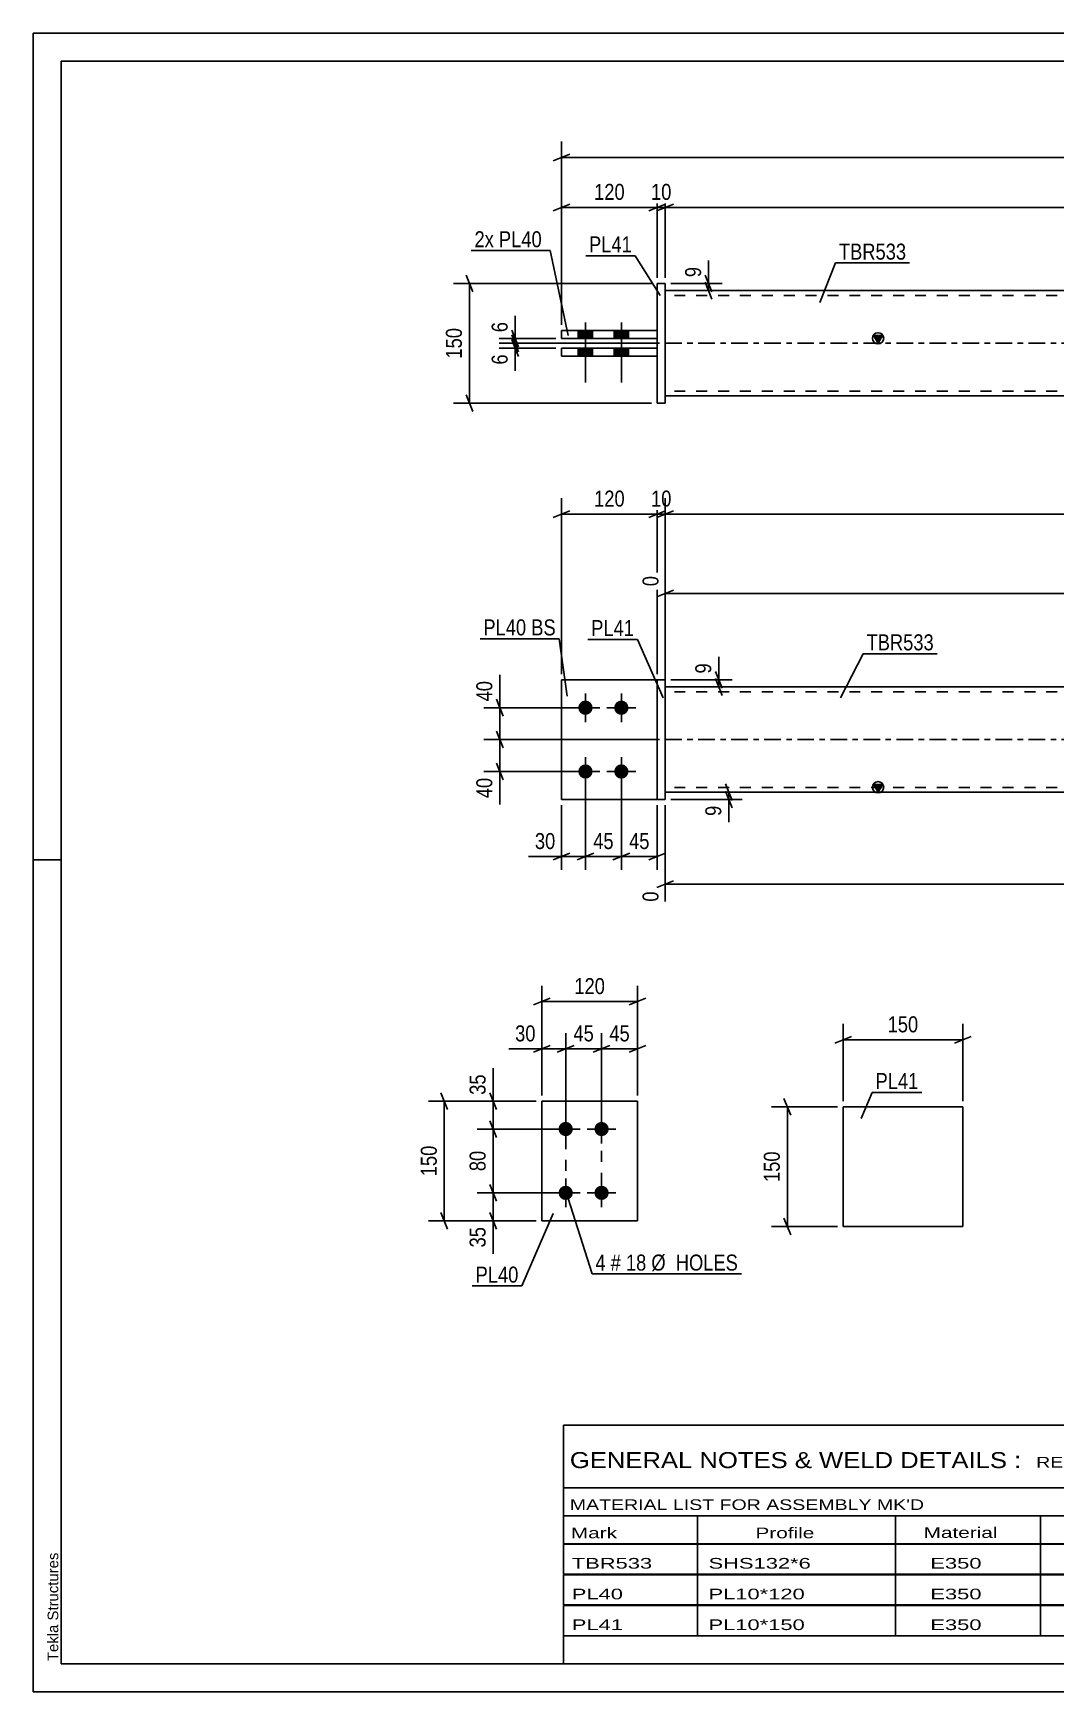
# Model space of a CAD drawing. Header units: millimetres. Extents: x 0 to 420, y 0 to 297.
# Drawn here: x 0 to 183.2, y 0 to 297 of the extents above; entities that cross this region are included whole.
import ezdxf

# ---------------------------------------------------------------- set-up
doc = ezdxf.new("R2010")
doc.units = ezdxf.units.MM
doc.linetypes.add('DXK_LINE_DOT2', pattern=[3.9198, 1.9599, -1.9599])
doc.linetypes.add('DXK_LINE_DOT3', pattern=[5.9187, 2.979, -0.9799, 0.9799, -0.9799])
doc.styles.add('Arial', font='ARIAL.TTF', dxfattribs={"height": 0.2})
doc.styles.add('Arial Narrow', font='ARIALN.TTF', dxfattribs={"height": 0.2})

# ---------------------------------------------------------------- blocks, each defined once
blk = doc.blocks.new('Unknown-585758266-1128')
at = {"color": 5, "linetype": 'Continuous'}
for p, q in [((420, 297), (0, 297)), ((0, 297), (0, 0)), ((0, 292), (0, 297)), ((415, 292), (5, 292)), ((5, 292), (5, 5)), ((5, 149), (0, 149)), ((0, 0), (0, 5)), ((5, 5), (415, 5)), ((0, 0), (420, 0))]:
    blk.add_line(p, q, dxfattribs=at)
at = {"color": 174, "linetype": 'Continuous', "style": 'Arial'}
blk.add_text('Tekla Structures', height=1.9102, rotation=90, dxfattribs=at).set_placement((4.5, 5.5))
blk = doc.blocks.new('Bolt-585758266-1567 - 1561')
at = {"linetype": 'Continuous'}
for points in [[(95.41, 99.49, -1), (95.41, 102.06, -1)], [(101.84, 99.49, -1), (101.84, 102.06, -1)], [(95.41, 88.06, -1), (95.41, 90.63, -1)], [(101.84, 88.06, -1), (101.84, 90.63, -1)]]:
    blk.add_hatch(color=1, dxfattribs=at).paths.add_polyline_path(points)
at = {"color": 1, "linetype": 'Continuous'}
for p, q in [((95.41, 98.2), (95.41, 103.35)), ((101.84, 98.2), (101.84, 103.35)), ((97.98, 100.77), (92.84, 100.77)), ((104.41, 100.77), (99.27, 100.77)), ((97.98, 89.35), (92.84, 89.35)), ((95.41, 86.77), (95.41, 91.92)), ((104.41, 89.35), (99.27, 89.35)), ((101.84, 86.77), (101.84, 91.92))]:
    blk.add_line(p, q, dxfattribs=at)
blk = doc.blocks.new('Part-585758266-1582 - 1561')
at = {"color": 2, "linetype": 'Continuous'}
for p, q in [((108.27, 105.77), (91.13, 105.77)), ((91.13, 84.35), (91.13, 105.77)), ((108.27, 84.35), (108.27, 105.77)), ((108.27, 84.35), (91.13, 84.35))]:
    blk.add_line(p, q, dxfattribs=at)
blk = doc.blocks.new('Part-585758266-1943 - 1919')
at = {"color": 2, "linetype": 'Continuous'}
for p, q in [((113.24, 181.22), (111.81, 181.22)), ((111.81, 181.22), (111.81, 159.79)), ((113.24, 159.79), (113.24, 181.22)), ((111.81, 159.79), (113.24, 159.79))]:
    blk.add_line(p, q, dxfattribs=at)
blk = doc.blocks.new('Bolt-585758266-1927 - 1919')
at = {"linetype": 'Continuous'}
for points in [[(98.95, 174.93, -1), (98.95, 177.51, -1)], [(105.38, 174.93, -1), (105.38, 177.51, -1)], [(98.95, 163.51, -1), (98.95, 166.08, -1)], [(105.38, 163.51, -1), (105.38, 166.08, -1)]]:
    blk.add_hatch(color=1, dxfattribs=at).paths.add_polyline_path(points)
at = {"color": 1, "linetype": 'Continuous'}
for p, q in [((98.95, 173.65), (98.95, 178.79)), ((105.38, 173.65), (105.38, 178.79)), ((101.52, 176.22), (96.38, 176.22)), ((107.95, 176.22), (102.81, 176.22)), ((98.95, 162.22), (98.95, 167.36)), ((105.38, 162.22), (105.38, 167.36)), ((101.52, 164.79), (96.38, 164.79)), ((107.95, 164.79), (102.81, 164.79))]:
    blk.add_line(p, q, dxfattribs=at)
blk = doc.blocks.new('Part-585758266-1948 - 1919')
at = {"color": 7, "linetype": 'DXK_LINE_DOT2'}
for p, q in [((111.81, 181.22), (94.67, 181.22)), ((94.67, 181.22), (94.67, 159.79)), ((111.81, 159.79), (111.81, 181.22)), ((94.67, 159.79), (111.81, 159.79))]:
    blk.add_line(p, q, dxfattribs=at)
blk = doc.blocks.new('Part-585758266-1953 - 1919')
at = {"color": 2, "linetype": 'Continuous'}
for p, q in [((111.81, 181.22), (94.67, 181.22)), ((94.67, 181.22), (94.67, 159.79)), ((94.67, 159.79), (111.81, 159.79))]:
    blk.add_line(p, q, dxfattribs=at)
at = {"color": 7, "linetype": 'DXK_LINE_DOT2'}
blk.add_line((111.81, 159.79), (111.81, 181.22), dxfattribs=at)
blk = doc.blocks.new('Part-585758266-1968 - 1919')
at = {"linetype": 'Continuous'}
blk.add_hatch(color=2, dxfattribs=at).paths.add_polyline_path([(151.38, 161.08), (150.58, 162.48), (152.18, 162.48)])
at = {"color": 2, "linetype": 'Continuous'}
for p, q in [((113.24, 179.93), (265.79, 179.93)), ((265.79, 161.08), (113.24, 161.08)), ((151.38, 161.08), (150.58, 162.48)), ((150.58, 162.48), (152.18, 162.48)), ((152.18, 162.48), (151.38, 161.08))]:
    blk.add_line(p, q, dxfattribs=at)
at = {"color": 7, "linetype": 'DXK_LINE_DOT2'}
for p, q in [((113.24, 161.08), (113.24, 179.93)), ((265.79, 179.08), (113.24, 179.08)), ((265.79, 179.93), (265.79, 161.08)), ((265.79, 161.93), (113.24, 161.93))]:
    blk.add_line(p, q, dxfattribs=at)
at = {"color": 7, "linetype": 'DXK_LINE_DOT3'}
blk.add_line((113.24, 170.51), (265.79, 170.51), dxfattribs=at)
at = {"color": 2, "linetype": 'Continuous'}
blk.add_circle((151.38, 161.98), 1, dxfattribs=at)
blk = doc.blocks.new('Part-585758266-2286 - 2280')
at = {"color": 2, "linetype": 'Continuous'}
for p, q in [((94.67, 239.19), (94.67, 240.62)), ((94.67, 240.62), (111.81, 240.62)), ((111.81, 240.62), (111.81, 239.19)), ((111.81, 239.19), (94.67, 239.19))]:
    blk.add_line(p, q, dxfattribs=at)
blk = doc.blocks.new('Part-585758266-2301 - 2280')
at = {"linetype": 'Continuous'}
blk.add_hatch(color=2, dxfattribs=at).paths.add_polyline_path([(151.38, 241.47), (150.58, 242.87), (152.18, 242.87)])
at = {"color": 2, "linetype": 'Continuous'}
for p, q in [((113.24, 250.9), (265.79, 250.9)), ((151.38, 241.47), (150.58, 242.87)), ((150.58, 242.87), (152.18, 242.87)), ((152.18, 242.87), (151.38, 241.47)), ((113.24, 232.04), (265.79, 232.04))]:
    blk.add_line(p, q, dxfattribs=at)
at = {"color": 7, "linetype": 'DXK_LINE_DOT2'}
for p, q in [((113.24, 250.9), (113.24, 232.04)), ((265.79, 250.04), (113.24, 250.04)), ((265.79, 250.9), (265.79, 232.04)), ((265.79, 232.9), (113.24, 232.9))]:
    blk.add_line(p, q, dxfattribs=at)
at = {"color": 7, "linetype": 'DXK_LINE_DOT3'}
blk.add_line((113.24, 241.47), (265.79, 241.47), dxfattribs=at)
at = {"color": 2, "linetype": 'Continuous'}
blk.add_circle((151.38, 242.37), 1, dxfattribs=at)
blk = doc.blocks.new('Part-585758266-2316 - 2280')
at = {"color": 2, "linetype": 'Continuous'}
for p, q in [((94.67, 243.76), (111.81, 243.76)), ((94.67, 242.33), (94.67, 243.76)), ((111.81, 243.76), (111.81, 242.33)), ((111.81, 242.33), (94.67, 242.33))]:
    blk.add_line(p, q, dxfattribs=at)
blk = doc.blocks.new('Part-585758266-2321 - 2280')
at = {"color": 2, "linetype": 'Continuous'}
for p, q in [((113.24, 252.19), (111.81, 252.19)), ((111.81, 252.19), (111.81, 230.76)), ((113.24, 230.76), (113.24, 252.19)), ((111.81, 230.76), (113.24, 230.76))]:
    blk.add_line(p, q, dxfattribs=at)
blk = doc.blocks.new('Bolt-585758266-2322 - 2280')
at = {"linetype": 'Continuous'}
for points in [[(97.67, 242.33), (100.24, 242.33), (100.24, 243.76), (97.67, 243.76)], [(97.67, 242.33), (100.24, 242.33), (100.24, 243.76), (97.67, 243.76)], [(104.1, 242.33), (106.67, 242.33), (106.67, 243.76), (104.1, 243.76)], [(104.1, 242.33), (106.67, 242.33), (106.67, 243.76), (104.1, 243.76)], [(97.67, 239.19), (100.24, 239.19), (100.24, 240.62), (97.67, 240.62)], [(97.67, 239.19), (100.24, 239.19), (100.24, 240.62), (97.67, 240.62)], [(104.1, 239.19), (106.67, 239.19), (106.67, 240.62), (104.1, 240.62)], [(104.1, 239.19), (106.67, 239.19), (106.67, 240.62), (104.1, 240.62)]]:
    blk.add_hatch(color=1, dxfattribs=at).paths.add_polyline_path(points)
at = {"color": 1, "linetype": 'Continuous'}
for p, q in [((97.67, 243.76), (97.67, 242.33)), ((97.67, 243.76), (97.67, 242.33)), ((98.95, 245.19), (98.95, 234.47)), ((98.95, 245.19), (98.95, 234.47)), ((100.24, 243.76), (100.24, 242.33)), ((100.24, 243.76), (100.24, 242.33)), ((104.1, 243.76), (104.1, 242.33)), ((104.1, 243.76), (104.1, 242.33)), ((105.38, 245.19), (105.38, 234.47)), ((105.38, 245.19), (105.38, 234.47)), ((106.67, 243.76), (106.67, 242.33)), ((106.67, 243.76), (106.67, 242.33)), ((97.67, 240.62), (97.67, 239.19)), ((97.67, 240.62), (97.67, 239.19)), ((100.24, 240.62), (100.24, 239.19)), ((100.24, 240.62), (100.24, 239.19)), ((104.1, 240.62), (104.1, 239.19)), ((104.1, 240.62), (104.1, 239.19)), ((106.67, 240.62), (106.67, 239.19)), ((106.67, 240.62), (106.67, 239.19))]:
    blk.add_line(p, q, dxfattribs=at)
blk = doc.blocks.new('Part-585758266-1537 - 1521')
at = {"color": 2, "linetype": 'Continuous'}
for p, q in [((145.12, 83.32), (145.12, 104.74)), ((145.12, 104.74), (166.55, 104.74)), ((166.55, 104.74), (166.55, 83.32)), ((166.55, 83.32), (145.12, 83.32))]:
    blk.add_line(p, q, dxfattribs=at)
blk = doc.blocks.new('Rectangle-585758266-1697 - 1561')
at = {"color": 1, "linetype": 'DXK_LINE_DOT2'}
blk.add_lwpolyline([(95.41, 100.77), (101.84, 100.77), (101.84, 89.35), (95.41, 89.35), (95.41, 100.77)], close=True, dxfattribs=at)
blk = doc.blocks.new('StraightDimension-585758266-1584 - 1561')
at = {"color": 7, "linetype": 'Continuous'}
for p, q in [((91.13, 106.77), (91.13, 126.44)), ((108.27, 106.77), (108.27, 126.44)), ((92.63, 124.19), (89.63, 122.99)), ((91.13, 123.59), (108.27, 123.59)), ((106.77, 122.99), (109.77, 124.19))]:
    blk.add_line(p, q, dxfattribs=at)
at = {"color": 0}
blk.add_wipeout([(103.04, 124.34), (103.04, 128.54), (96.36, 128.54), (96.36, 124.34)], dxfattribs=at)
at = {"color": 3, "style": 'Arial Narrow'}
blk.add_text('120', height=2.863, dxfattribs=at).set_placement((96.96, 124.94))
blk = doc.blocks.new('StraightDimension-585758266-1684 - 1561')
at = {"color": 7, "linetype": 'Continuous'}
for p, q in [((81.81, 107.27), (83.01, 104.27)), ((90.13, 105.77), (79.56, 105.77)), ((82.41, 100.77), (82.41, 105.77)), ((83.01, 99.27), (81.81, 102.27)), ((94.41, 100.77), (79.56, 100.77))]:
    blk.add_line(p, q, dxfattribs=at)
at = {"color": 0}
blk.add_wipeout([(81.66, 111.16), (77.46, 111.16), (77.46, 106.3), (81.66, 106.3)], dxfattribs=at)
at = {"color": 7, "linetype": 'Continuous'}
blk.add_line((82.41, 105.77), (82.41, 111.68), dxfattribs=at)
blk.add_line((82.41, 105.77), (82.41, 111.68), dxfattribs=at)
at = {"color": 3, "style": 'Arial Narrow'}
blk.add_text('35', height=2.863, rotation=90.0002, dxfattribs=at).set_placement((81.06, 106.9))
blk = doc.blocks.new('StraightDimension-585758266-1620 - 1561')
at = {"color": 7, "linetype": 'Continuous'}
for p, q in [((95.41, 101.77), (95.41, 117.97)), ((101.84, 101.77), (101.84, 117.97)), ((93.91, 114.52), (96.91, 115.72)), ((95.41, 115.12), (101.84, 115.12)), ((103.34, 115.72), (100.34, 114.52))]:
    blk.add_line(p, q, dxfattribs=at)
at = {"color": 0}
blk.add_wipeout([(101.05, 115.87), (101.05, 120.07), (96.2, 120.07), (96.2, 115.87)], dxfattribs=at)
at = {"color": 3, "style": 'Arial Narrow'}
blk.add_text('45', height=2.863, dxfattribs=at).set_placement((96.8, 116.47))
blk = doc.blocks.new('StraightDimension-585758266-1604 - 1561')
at = {"color": 7, "linetype": 'Continuous'}
for p, q in [((101.84, 101.77), (101.84, 117.97)), ((108.27, 106.77), (108.27, 117.97)), ((100.34, 114.52), (103.34, 115.72)), ((101.84, 115.12), (108.27, 115.12)), ((109.77, 115.72), (106.77, 114.52))]:
    blk.add_line(p, q, dxfattribs=at)
at = {"color": 0}
blk.add_wipeout([(107.48, 115.87), (107.48, 120.07), (102.63, 120.07), (102.63, 115.87)], dxfattribs=at)
at = {"color": 3, "style": 'Arial Narrow'}
blk.add_text('45', height=2.863, dxfattribs=at).set_placement((103.23, 116.47))
blk = doc.blocks.new('StraightDimension-585758266-1630 - 1561')
at = {"color": 7, "linetype": 'Continuous'}
for p, q in [((91.13, 106.77), (91.13, 117.97)), ((95.41, 101.77), (95.41, 117.97)), ((89.63, 114.52), (92.63, 115.72)), ((91.13, 115.12), (95.41, 115.12)), ((96.91, 115.72), (93.91, 114.52))]:
    blk.add_line(p, q, dxfattribs=at)
at = {"color": 0}
blk.add_wipeout([(90.6, 115.87), (90.6, 120.07), (85.75, 120.07), (85.75, 115.87)], dxfattribs=at)
at = {"color": 7, "linetype": 'Continuous'}
blk.add_line((91.13, 115.12), (85.22, 115.12), dxfattribs=at)
blk.add_line((91.13, 115.12), (85.22, 115.12), dxfattribs=at)
at = {"color": 3, "style": 'Arial Narrow'}
blk.add_text('30', height=2.863, dxfattribs=at).set_placement((86.35, 116.47))
blk = doc.blocks.new('StraightDimension-585758266-1644 - 1561')
at = {"color": 7, "linetype": 'Continuous'}
for p, q in [((74.26, 104.27), (73.06, 107.27)), ((90.13, 105.77), (70.81, 105.77)), ((73.66, 84.35), (73.66, 105.77)), ((90.13, 84.35), (70.81, 84.35)), ((73.06, 85.85), (74.26, 82.85))]:
    blk.add_line(p, q, dxfattribs=at)
at = {"color": 0}
blk.add_wipeout([(72.91, 98.4), (68.71, 98.4), (68.71, 91.72), (72.91, 91.72)], dxfattribs=at)
at = {"color": 3, "style": 'Arial Narrow'}
blk.add_text('150', height=2.863, rotation=90.0002, dxfattribs=at).set_placement((72.31, 92.32))
blk = doc.blocks.new('StraightDimension-585758266-1661 - 1561')
at = {"color": 7, "linetype": 'Continuous'}
for p, q in [((94.41, 89.35), (79.56, 89.35)), ((81.81, 90.85), (83.01, 87.85)), ((82.41, 84.35), (82.41, 89.35)), ((90.13, 84.35), (79.56, 84.35)), ((83.01, 82.85), (81.81, 85.85))]:
    blk.add_line(p, q, dxfattribs=at)
at = {"color": 0}
blk.add_wipeout([(81.66, 83.82), (77.46, 83.82), (77.46, 78.97), (81.66, 78.97)], dxfattribs=at)
at = {"color": 7, "linetype": 'Continuous'}
blk.add_line((82.41, 84.35), (82.41, 78.44), dxfattribs=at)
blk.add_line((82.41, 84.35), (82.41, 78.44), dxfattribs=at)
at = {"color": 3, "style": 'Arial Narrow'}
blk.add_text('35', height=2.863, rotation=90.0002, dxfattribs=at).set_placement((81.06, 79.57))
blk = doc.blocks.new('StraightDimension-585758266-1674 - 1561')
at = {"color": 7, "linetype": 'Continuous'}
for p, q in [((81.81, 102.27), (83.01, 99.27)), ((94.41, 100.77), (79.56, 100.77)), ((82.41, 89.35), (82.41, 100.77)), ((94.41, 89.35), (79.56, 89.35)), ((83.01, 87.85), (81.81, 90.85))]:
    blk.add_line(p, q, dxfattribs=at)
at = {"color": 0}
blk.add_wipeout([(81.66, 97.49), (77.46, 97.49), (77.46, 92.63), (81.66, 92.63)], dxfattribs=at)
at = {"color": 3, "style": 'Arial Narrow'}
blk.add_text('80', height=2.863, rotation=90.0002, dxfattribs=at).set_placement((81.06, 93.23))
blk = doc.blocks.new('StraightDimension-585758266-2189 - 1919')
at = {"color": 7, "linetype": 'Continuous'}
for p, q in [((113.24, 158.79), (113.24, 141.49)), ((265.79, 158.79), (265.79, 136.01)), ((114.74, 145.22), (111.74, 144.02)), ((113.24, 144.62), (265.79, 144.62)), ((264.29, 144.02), (267.29, 145.22))]:
    blk.add_line(p, q, dxfattribs=at)
at = {"color": 0}
blk.add_wipeout([(193.77, 145.37), (193.77, 149.57), (185.26, 149.57), (185.26, 145.37)], dxfattribs=at)
at = {"color": 0, "linetype": 'Continuous'}
for points in [[(112.64, 143.92), (108.44, 143.92), (108.44, 140.89), (112.64, 140.89)], [(265.19, 143.92), (260.99, 143.92), (260.99, 135.41), (265.19, 135.41)]]:
    blk.add_wipeout(points, dxfattribs=at)
at = {"color": 3, "style": 'Arial Narrow'}
blk.add_text('1068', height=2.863, dxfattribs=at).set_placement((185.86, 145.97))
at = {"color": 3, "linetype": 'Continuous', "style": 'Arial Narrow'}
for s, height, p in [('0', 2.86, (112.04, 141.49)), ('1068', 2.863, (264.59, 136.01))]:
    blk.add_text(s, height=height, rotation=90.0002, dxfattribs=at).set_placement(p)
blk = doc.blocks.new('StraightDimension-585758266-2207 - 1919')
at = {"color": 7, "linetype": 'Continuous'}
for p, q in [((98.95, 163.79), (98.95, 147.16)), ((105.38, 163.79), (105.38, 147.16)), ((97.45, 148.96), (100.45, 150.16)), ((98.95, 149.56), (105.38, 149.56)), ((106.88, 150.16), (103.88, 148.96))]:
    blk.add_line(p, q, dxfattribs=at)
at = {"color": 0}
blk.add_wipeout([(104.59, 150.31), (104.59, 154.51), (99.74, 154.51), (99.74, 150.31)], dxfattribs=at)
at = {"color": 3, "style": 'Arial Narrow'}
blk.add_text('45', height=2.863, dxfattribs=at).set_placement((100.34, 150.91))
blk = doc.blocks.new('StraightDimension-585758266-1971 - 1919')
at = {"color": 7, "linetype": 'Continuous'}
for p, q in [((96.17, 211.48), (93.17, 210.28)), ((94.67, 182.22), (94.67, 213.73)), ((94.67, 210.88), (111.81, 210.88)), ((110.31, 210.28), (113.31, 211.48)), ((111.81, 182.22), (111.81, 213.73))]:
    blk.add_line(p, q, dxfattribs=at)
at = {"color": 0}
blk.add_wipeout([(106.58, 211.63), (106.58, 215.83), (99.9, 215.83), (99.9, 211.63)], dxfattribs=at)
at = {"color": 3, "style": 'Arial Narrow'}
blk.add_text('120', height=2.863, dxfattribs=at).set_placement((100.5, 212.23))
blk = doc.blocks.new('StraightDimension-585758266-1993 - 1919')
at = {"color": 7, "linetype": 'Continuous'}
for p, q in [((110.31, 210.28), (113.31, 211.48)), ((114.74, 211.48), (111.74, 210.28)), ((111.81, 182.22), (111.81, 213.73)), ((111.81, 210.88), (113.24, 210.88)), ((113.24, 182.22), (113.24, 213.73))]:
    blk.add_line(p, q, dxfattribs=at)
at = {"color": 0}
blk.add_wipeout([(114.95, 211.63), (114.95, 215.83), (110.1, 215.83), (110.1, 211.63)], dxfattribs=at)
at = {"color": 3, "style": 'Arial Narrow'}
blk.add_text('10', height=2.863, dxfattribs=at).set_placement((110.7, 212.23))
blk = doc.blocks.new('StraightDimension-585758266-2010 - 1919')
at = {"color": 7, "linetype": 'Continuous'}
for p, q in [((114.74, 211.48), (111.74, 210.28)), ((113.24, 182.22), (113.24, 213.73)), ((113.24, 210.88), (265.79, 210.88)), ((264.29, 210.28), (267.29, 211.48)), ((265.79, 182.22), (265.79, 213.73))]:
    blk.add_line(p, q, dxfattribs=at)
at = {"color": 0}
blk.add_wipeout([(193.77, 211.63), (193.77, 215.83), (185.26, 215.83), (185.26, 211.63)], dxfattribs=at)
at = {"color": 3, "style": 'Arial Narrow'}
blk.add_text('1068', height=2.863, dxfattribs=at).set_placement((185.86, 212.23))
blk = doc.blocks.new('StraightDimension-585758266-2194 - 1919')
at = {"color": 7, "linetype": 'Continuous'}
for p, q in [((105.38, 163.79), (105.38, 147.16)), ((111.81, 158.79), (111.81, 147.16)), ((103.88, 148.96), (106.88, 150.16)), ((105.38, 149.56), (111.81, 149.56)), ((113.31, 150.16), (110.31, 148.96))]:
    blk.add_line(p, q, dxfattribs=at)
at = {"color": 0}
blk.add_wipeout([(111.02, 150.31), (111.02, 154.51), (106.17, 154.51), (106.17, 150.31)], dxfattribs=at)
at = {"color": 3, "style": 'Arial Narrow'}
blk.add_text('45', height=2.863, dxfattribs=at).set_placement((106.77, 150.91))
blk = doc.blocks.new('StraightDimension-585758266-2144 - 1919')
at = {"color": 7, "linetype": 'Continuous'}
for p, q in [((112.24, 170.51), (80.76, 170.51)), ((83.01, 172.01), (84.21, 169.01)), ((83.61, 164.79), (83.61, 170.51)), ((97.95, 164.79), (80.76, 164.79)), ((84.21, 163.29), (83.01, 166.29))]:
    blk.add_line(p, q, dxfattribs=at)
at = {"color": 0}
blk.add_wipeout([(82.86, 164.27), (78.66, 164.27), (78.66, 159.41), (82.86, 159.41)], dxfattribs=at)
at = {"color": 7, "linetype": 'Continuous'}
blk.add_line((83.61, 164.79), (83.61, 158.88), dxfattribs=at)
blk.add_line((83.61, 164.79), (83.61, 158.88), dxfattribs=at)
at = {"color": 3, "style": 'Arial Narrow'}
blk.add_text('40', height=2.863, rotation=90.0002, dxfattribs=at).set_placement((82.26, 160.01))
blk = doc.blocks.new('StraightDimension-585758266-2157 - 1919')
at = {"color": 7, "linetype": 'Continuous'}
for p, q in [((97.95, 176.22), (80.76, 176.22)), ((83.01, 177.72), (84.21, 174.72)), ((83.61, 170.51), (83.61, 176.22)), ((112.24, 170.51), (80.76, 170.51)), ((84.21, 169.01), (83.01, 172.01))]:
    blk.add_line(p, q, dxfattribs=at)
at = {"color": 0}
blk.add_wipeout([(82.86, 181.6), (78.66, 181.6), (78.66, 176.74), (82.86, 176.74)], dxfattribs=at)
at = {"color": 7, "linetype": 'Continuous'}
blk.add_line((83.61, 176.22), (83.61, 182.13), dxfattribs=at)
blk.add_line((83.61, 176.22), (83.61, 182.13), dxfattribs=at)
at = {"color": 3, "style": 'Arial Narrow'}
blk.add_text('40', height=2.863, rotation=90.0002, dxfattribs=at).set_placement((82.26, 177.34))
blk = doc.blocks.new('StraightDimension-585758266-2171 - 1919')
at = {"color": 7, "linetype": 'Continuous'}
for p, q in [((114.24, 181.22), (125.24, 181.22)), ((122.24, 182.72), (123.44, 179.72)), ((123.44, 178.43), (122.24, 181.43)), ((122.84, 179.93), (122.84, 181.22)), ((114.24, 179.93), (125.24, 179.93))]:
    blk.add_line(p, q, dxfattribs=at)
at = {"color": 0}
blk.add_wipeout([(122.09, 184.77), (117.89, 184.77), (117.89, 181.74), (122.09, 181.74)], dxfattribs=at)
at = {"color": 7, "linetype": 'Continuous'}
blk.add_line((122.84, 181.22), (122.84, 185.3), dxfattribs=at)
blk.add_line((122.84, 181.22), (122.84, 185.3), dxfattribs=at)
at = {"color": 3, "style": 'Arial Narrow'}
blk.add_text('9', height=2.86, rotation=90.0002, dxfattribs=at).set_placement((121.49, 182.34))
blk = doc.blocks.new('StraightDimension-585758266-2180 - 1919')
at = {"color": 7, "linetype": 'Continuous'}
for p, q in [((114.24, 161.08), (127.04, 161.08)), ((124.04, 162.58), (125.24, 159.58)), ((125.24, 158.29), (124.04, 161.29)), ((124.64, 159.79), (124.64, 161.08)), ((114.24, 159.79), (127.04, 159.79))]:
    blk.add_line(p, q, dxfattribs=at)
at = {"color": 0}
blk.add_wipeout([(123.89, 159.27), (119.69, 159.27), (119.69, 156.24), (123.89, 156.24)], dxfattribs=at)
at = {"color": 7, "linetype": 'Continuous'}
blk.add_line((124.64, 159.79), (124.64, 155.71), dxfattribs=at)
blk.add_line((124.64, 159.79), (124.64, 155.71), dxfattribs=at)
at = {"color": 3, "style": 'Arial Narrow'}
blk.add_text('9', height=2.86, rotation=90.0002, dxfattribs=at).set_placement((123.29, 156.84))
blk = doc.blocks.new('StraightDimension-585758266-2214 - 1919')
at = {"color": 7, "linetype": 'Continuous'}
for p, q in [((98.95, 163.79), (98.95, 147.16)), ((94.67, 158.79), (94.67, 147.16)), ((93.17, 148.96), (96.17, 150.16)), ((94.67, 149.56), (98.95, 149.56)), ((100.45, 150.16), (97.45, 148.96))]:
    blk.add_line(p, q, dxfattribs=at)
at = {"color": 0}
blk.add_wipeout([(94.14, 150.31), (94.14, 154.51), (89.29, 154.51), (89.29, 150.31)], dxfattribs=at)
at = {"color": 7, "linetype": 'Continuous'}
blk.add_line((94.67, 149.56), (88.76, 149.56), dxfattribs=at)
blk.add_line((94.67, 149.56), (88.76, 149.56), dxfattribs=at)
at = {"color": 3, "style": 'Arial Narrow'}
blk.add_text('30', height=2.863, dxfattribs=at).set_placement((89.89, 150.91))
blk = doc.blocks.new('StraightDimension-585758266-2225 - 1919')
at = {"color": 7, "linetype": 'Continuous'}
for p, q in [((265.79, 182.22), (265.79, 205.28)), ((113.24, 180.93), (113.24, 199.79)), ((114.74, 197.27), (111.74, 196.07)), ((113.24, 196.67), (265.79, 196.67)), ((264.29, 196.07), (267.29, 197.27))]:
    blk.add_line(p, q, dxfattribs=at)
at = {"color": 0, "linetype": 'Continuous'}
for points in [[(265.19, 205.88), (260.99, 205.88), (260.99, 197.37), (265.19, 197.37)], [(112.64, 200.39), (108.44, 200.39), (108.44, 197.37), (112.64, 197.37)]]:
    blk.add_wipeout(points, dxfattribs=at)
at = {"color": 0}
blk.add_wipeout([(193.77, 197.42), (193.77, 201.62), (185.26, 201.62), (185.26, 197.42)], dxfattribs=at)
at = {"color": 3, "linetype": 'Continuous', "style": 'Arial Narrow'}
for s, height, p in [('1068', 2.863, (264.59, 197.97)), ('0', 2.86, (112.04, 197.97))]:
    blk.add_text(s, height=height, rotation=90.0002, dxfattribs=at).set_placement(p)
at = {"color": 3, "style": 'Arial Narrow'}
blk.add_text('1068', height=2.863, dxfattribs=at).set_placement((185.86, 198.02))
blk = doc.blocks.new('StraightDimension-585758266-2422 - 2280')
at = {"color": 7, "linetype": 'Continuous'}
for p, q in [((94.67, 244.76), (94.67, 277.61)), ((284.36, 244.76), (284.36, 277.61)), ((96.17, 275.36), (93.17, 274.16)), ((94.67, 274.76), (284.36, 274.76)), ((282.86, 274.16), (285.86, 275.36))]:
    blk.add_line(p, q, dxfattribs=at)
at = {"color": 0}
blk.add_wipeout([(193.77, 275.51), (193.77, 279.71), (185.26, 279.71), (185.26, 275.51)], dxfattribs=at)
at = {"color": 3, "style": 'Arial Narrow'}
blk.add_text('1328', height=2.863, dxfattribs=at).set_placement((185.86, 276.11))
blk = doc.blocks.new('StraightDimension-585758266-2444 - 2280')
at = {"color": 7, "linetype": 'Continuous'}
for p, q in [((112.24, 241.47), (83.51, 241.47)), ((93.67, 240.62), (83.51, 240.62)), ((85.76, 242.97), (86.96, 239.97)), ((86.96, 239.12), (85.76, 242.12)), ((86.36, 240.62), (86.36, 241.47))]:
    blk.add_line(p, q, dxfattribs=at)
at = {"color": 0}
blk.add_wipeout([(85.61, 240.09), (81.41, 240.09), (81.41, 237.06), (85.61, 237.06)], dxfattribs=at)
at = {"color": 7, "linetype": 'Continuous'}
blk.add_line((86.36, 240.62), (86.36, 236.54), dxfattribs=at)
blk.add_line((86.36, 240.62), (86.36, 236.54), dxfattribs=at)
at = {"color": 3, "style": 'Arial Narrow'}
blk.add_text('6', height=2.86, rotation=90.0002, dxfattribs=at).set_placement((85.01, 237.66))
blk = doc.blocks.new('StraightDimension-585758266-2330 - 2280')
at = {"color": 7, "linetype": 'Continuous'}
for p, q in [((120.42, 253.69), (121.62, 250.69)), ((114.24, 252.19), (123.42, 252.19)), ((114.24, 250.9), (123.42, 250.9)), ((121.62, 249.4), (120.42, 252.4)), ((121.02, 250.9), (121.02, 252.19))]:
    blk.add_line(p, q, dxfattribs=at)
at = {"color": 0}
blk.add_wipeout([(120.27, 255.74), (116.07, 255.74), (116.07, 252.71), (120.27, 252.71)], dxfattribs=at)
at = {"color": 7, "linetype": 'Continuous'}
blk.add_line((121.02, 252.19), (121.02, 256.27), dxfattribs=at)
blk.add_line((121.02, 252.19), (121.02, 256.27), dxfattribs=at)
at = {"color": 3, "style": 'Arial Narrow'}
blk.add_text('9', height=2.86, rotation=90.0002, dxfattribs=at).set_placement((119.67, 253.31))
blk = doc.blocks.new('StraightDimension-585758266-2391 - 2280')
at = {"color": 7, "linetype": 'Continuous'}
for p, q in [((113.24, 253.19), (113.24, 268.65)), ((265.79, 253.19), (265.79, 268.65)), ((114.74, 266.4), (111.74, 265.2)), ((113.24, 265.8), (265.79, 265.8)), ((264.29, 265.2), (267.29, 266.4))]:
    blk.add_line(p, q, dxfattribs=at)
at = {"color": 0}
blk.add_wipeout([(193.77, 266.55), (193.77, 270.75), (185.26, 270.75), (185.26, 266.55)], dxfattribs=at)
at = {"color": 3, "style": 'Arial Narrow'}
blk.add_text('1068', height=2.863, dxfattribs=at).set_placement((185.86, 267.15))
blk = doc.blocks.new('StraightDimension-585758266-2401 - 2280')
at = {"color": 7, "linetype": 'Continuous'}
for p, q in [((94.67, 244.76), (94.67, 268.65)), ((111.81, 253.19), (111.81, 268.65)), ((96.17, 266.4), (93.17, 265.2)), ((94.67, 265.8), (111.81, 265.8)), ((110.31, 265.2), (113.31, 266.4))]:
    blk.add_line(p, q, dxfattribs=at)
at = {"color": 0}
blk.add_wipeout([(106.58, 266.55), (106.58, 270.75), (99.9, 270.75), (99.9, 266.55)], dxfattribs=at)
at = {"color": 3, "style": 'Arial Narrow'}
blk.add_text('120', height=2.863, dxfattribs=at).set_placement((100.5, 267.15))
blk = doc.blocks.new('StraightDimension-585758266-2411 - 2280')
at = {"color": 7, "linetype": 'Continuous'}
for p, q in [((111.81, 253.19), (111.81, 268.65)), ((113.24, 253.19), (113.24, 268.65)), ((110.31, 265.2), (113.31, 266.4)), ((114.74, 266.4), (111.74, 265.2)), ((111.81, 265.8), (113.24, 265.8))]:
    blk.add_line(p, q, dxfattribs=at)
at = {"color": 0}
blk.add_wipeout([(114.95, 266.55), (114.95, 270.75), (110.1, 270.75), (110.1, 266.55)], dxfattribs=at)
at = {"color": 3, "style": 'Arial Narrow'}
blk.add_text('10', height=2.863, dxfattribs=at).set_placement((110.7, 267.15))
blk = doc.blocks.new('StraightDimension-585758266-2433 - 2280')
at = {"color": 7, "linetype": 'Continuous'}
for p, q in [((78.76, 250.69), (77.56, 253.69)), ((110.81, 252.19), (75.31, 252.19)), ((78.16, 230.76), (78.16, 252.19)), ((77.56, 232.26), (78.76, 229.26)), ((110.81, 230.76), (75.31, 230.76))]:
    blk.add_line(p, q, dxfattribs=at)
at = {"color": 0}
blk.add_wipeout([(77.41, 244.81), (73.21, 244.81), (73.21, 238.13), (77.41, 238.13)], dxfattribs=at)
at = {"color": 3, "style": 'Arial Narrow'}
blk.add_text('150', height=2.863, rotation=90.0002, dxfattribs=at).set_placement((76.81, 238.73))
blk = doc.blocks.new('StraightDimension-585758266-2460 - 2280')
at = {"color": 7, "linetype": 'Continuous'}
for p, q in [((85.76, 243.83), (86.96, 240.83)), ((93.67, 242.33), (83.51, 242.33)), ((112.24, 241.47), (83.51, 241.47)), ((86.96, 239.97), (85.76, 242.97)), ((86.36, 241.47), (86.36, 242.33))]:
    blk.add_line(p, q, dxfattribs=at)
at = {"color": 0}
blk.add_wipeout([(85.61, 245.88), (81.41, 245.88), (81.41, 242.85), (85.61, 242.85)], dxfattribs=at)
at = {"color": 7, "linetype": 'Continuous'}
blk.add_line((86.36, 242.33), (86.36, 246.41), dxfattribs=at)
blk.add_line((86.36, 242.33), (86.36, 246.41), dxfattribs=at)
at = {"color": 3, "style": 'Arial Narrow'}
blk.add_text('6', height=2.86, rotation=90.0002, dxfattribs=at).set_placement((85.01, 243.45))
blk = doc.blocks.new('StraightDimension-585758266-1539 - 1521')
at = {"color": 7, "linetype": 'Continuous'}
for p, q in [((145.12, 105.74), (145.12, 119.59)), ((166.55, 105.74), (166.55, 119.59)), ((146.62, 117.34), (143.62, 116.14)), ((145.12, 116.74), (166.55, 116.74)), ((165.05, 116.14), (168.05, 117.34))]:
    blk.add_line(p, q, dxfattribs=at)
at = {"color": 0}
blk.add_wipeout([(159.17, 117.49), (159.17, 121.69), (152.49, 121.69), (152.49, 117.49)], dxfattribs=at)
at = {"color": 3, "style": 'Arial Narrow'}
blk.add_text('150', height=2.863, dxfattribs=at).set_placement((153.09, 118.09))
blk = doc.blocks.new('StraightDimension-585758266-1550 - 1521')
at = {"color": 7, "linetype": 'Continuous'}
for p, q in [((144.12, 104.74), (132.27, 104.74)), ((135.72, 103.24), (134.52, 106.24)), ((135.12, 83.32), (135.12, 104.74)), ((144.12, 83.32), (132.27, 83.32)), ((134.52, 84.82), (135.72, 81.82))]:
    blk.add_line(p, q, dxfattribs=at)
at = {"color": 0}
blk.add_wipeout([(134.37, 97.37), (130.17, 97.37), (130.17, 90.69), (134.37, 90.69)], dxfattribs=at)
at = {"color": 3, "style": 'Arial Narrow'}
blk.add_text('150', height=2.863, rotation=90.0002, dxfattribs=at).set_placement((133.77, 91.29))
blk = doc.blocks.new('Unknown-585758266-3473')
at = {"color": 7, "linetype": 'Continuous'}
for p, q in [((95, 47.75), (255, 47.75)), ((95, 36.5), (95, 47.75)), ((255, 47.75), (255, 36.5)), ((95, 36.5), (255, 36.5)), ((95, 36.5), (95, 31.5)), ((255, 36.5), (255, 31.5)), ((95, 31.5), (255, 31.5)), ((95, 31.5), (95, 26.5)), ((119, 31.5), (119, 26.5)), ((154.5, 31.5), (154.5, 26.5)), ((180.5, 31.5), (180.5, 26.5)), ((193.5, 31.5), (193.5, 26.5)), ((211, 31.5), (211, 26.5)), ((233, 31.5), (233, 26.5)), ((255, 31.5), (255, 26.5)), ((95, 26.5), (255, 26.5)), ((95, 26.45), (95, 21.05)), ((95, 26.45), (255, 26.45)), ((119, 26.5), (119, 21)), ((154.5, 26.5), (154.5, 21)), ((180.5, 26.5), (180.5, 21)), ((193.5, 26.5), (193.5, 21)), ((211, 26.5), (211, 21)), ((233, 26.5), (233, 21)), ((255, 26.45), (255, 21.05)), ((95, 21.05), (255, 21.05)), ((95, 20.95), (95, 15.55)), ((95, 20.95), (255, 20.95)), ((119, 21), (119, 15.5)), ((154.5, 21), (154.5, 15.5)), ((180.5, 21), (180.5, 15.5)), ((193.5, 21), (193.5, 15.5)), ((211, 21), (211, 15.5)), ((233, 21), (233, 15.5)), ((255, 20.95), (255, 15.55)), ((95, 15.55), (255, 15.55)), ((95, 15.45), (95, 10.05)), ((95, 15.45), (255, 15.45)), ((119, 15.5), (119, 10)), ((154.5, 15.5), (154.5, 10)), ((180.5, 15.5), (180.5, 10)), ((193.5, 15.5), (193.5, 10)), ((211, 15.5), (211, 10)), ((233, 15.5), (233, 10)), ((255, 15.45), (255, 10.05)), ((95, 10.05), (255, 10.05)), ((95, 10), (255, 10)), ((95, 10), (95, 5)), ((211, 10), (211, 5)), ((233, 10), (233, 5)), ((255, 10), (255, 5)), ((95, 5), (255, 5))]:
    blk.add_line(p, q, dxfattribs=at)
at = {"color": 7, "style": 'Arial Narrow'}
for s, height, width, p in [('GENERAL NOTES & WELD DETAILS :', 2.8633, 1.4, (96.15, 40.06)), ('REFER TYP DRAWING TYP-01', 1.9089, 1.6, (179.7, 40.16)), ("MATERIAL LIST FOR ASSEMBLY MK'D", 1.9089, 1.6, (96.15, 32.56)), ('TBR533', 1.909, 1.794707, (187.59, 32.47)), ('1', 1.91, 1.794707, (217.08, 32.56)), ('No. Required', 1.9089, 1.6, (226.41, 32.56)), ('Mark', 1.909, 1.7, (96.34, 27.5)), ('Profile', 1.909, 1.7, (129.41, 27.5)), ('Material', 1.909, 1.7, (159.54, 27.56)), ('No.', 1.909, 1.7, (184.5, 27.56)), ('Length', 1.909, 1.7, (195, 27.56)), ('Area', 1.909, 1.7, (217.5, 27.56)), ('Weight', 1.909, 1.7, (237, 27.56))]:
    blk.add_text(s, height=height, dxfattribs=dict(at, width=width)).set_placement(p)
at = {"color": 7, "linetype": 'Continuous', "style": 'Arial Narrow'}
for s, height, width, p in [('TBR533', 1.909, 1.794707, (96.5, 22.06)), ('SHS132*6', 1.909, 1.794707, (121, 22.06)), ('E350', 1.909, 1.794707, (160.74, 22.06)), ('1', 1.91, 1.794707, (184.86, 22.06)), ('1068', 1.909, 1.794707, (197.58, 22.06)), ('0.6', 1.909, 1.794707, (221.32, 22.06)), ('25.3', 1.909, 1.794707, (240.14, 22.06)), ('PL40', 1.909, 1.794707, (96.5, 16.56)), ('PL10*120', 1.909, 1.794707, (121, 16.56)), ('E350', 1.909, 1.794707, (160.74, 16.56)), ('4', 1.91, 1.794707, (184.86, 16.56)), ('150', 1.909, 1.794707, (199.77, 16.56)), ('0.0', 1.909, 1.794707, (221.32, 16.56)), ('5.7', 1.909, 1.794707, (242.33, 16.56)), ('PL41', 1.909, 1.794707, (96.5, 11.06)), ('PL10*150', 1.909, 1.794707, (121, 11.06)), ('E350', 1.909, 1.794707, (160.74, 11.06)), ('2', 1.91, 1.794707, (184.86, 11.06)), ('150', 1.909, 1.794707, (199.77, 11.06)), ('0.1', 1.909, 1.794707, (221.32, 11.06)), ('3.5', 1.909, 1.794707, (242.33, 11.06)), ('Total', 1.909, 1.7, (197.33, 6.5)), ('0.8', 1.909, 1.794707, (220.83, 6.5)), ('34.5', 1.909, 1.794707, (240.14, 6.5))]:
    blk.add_text(s, height=height, dxfattribs=dict(at, width=width)).set_placement(p)
blk = doc.blocks.new('Mark-585758266-1563 - 1561')
at = {"color": 0}
blk.add_wipeout([(102.57, 75.43), (102.57, 78.43), (100.74, 78.43), (100.74, 75.43)], dxfattribs=at)
blk.add_wipeout([(102.57, 75.43), (102.57, 78.43), (100.74, 78.43), (100.74, 75.43)], dxfattribs=at)
at = {"color": 7, "linetype": 'Continuous'}
blk.add_line((95.46, 89.65), (100.14, 74.83), dxfattribs=at)
at = {"color": 0}
blk.add_wipeout([(105.3, 75.43), (105.3, 78.43), (103.47, 78.43), (103.47, 75.43)], dxfattribs=at)
blk.add_wipeout([(105.3, 75.43), (105.3, 78.43), (103.47, 78.43), (103.47, 75.43)], dxfattribs=at)
at = {"color": 3, "style": 'Arial Narrow'}
blk.add_text('4', height=2.86, dxfattribs=at).set_placement((100.74, 75.43))
at = {"color": 0}
blk.add_wipeout([(109.86, 75.43), (109.86, 78.43), (106.2, 78.43), (106.2, 75.43)], dxfattribs=at)
blk.add_wipeout([(109.86, 75.43), (109.86, 78.43), (106.2, 78.43), (106.2, 75.43)], dxfattribs=at)
at = {"color": 3, "style": 'Arial Narrow'}
blk.add_text('#', height=2.86, dxfattribs=at).set_placement((103.47, 75.43))
at = {"color": 0}
blk.add_wipeout([(126.28, 75.43), (126.28, 78.43), (110.76, 78.43), (110.76, 75.43)], dxfattribs=at)
blk.add_wipeout([(126.28, 75.43), (126.28, 78.43), (110.76, 78.43), (110.76, 75.43)], dxfattribs=at)
at = {"color": 7, "linetype": 'Continuous'}
blk.add_line((100.14, 74.83), (126.88, 74.83), dxfattribs=at)
at = {"color": 3, "style": 'Arial Narrow'}
for s, p in [('18', (106.2, 75.43)), ('Ø  HOLES', (110.76, 75.43))]:
    blk.add_text(s, height=2.863, dxfattribs=at).set_placement(p)
blk = doc.blocks.new('Mark-585758266-1578 - 1561')
at = {"color": 0}
blk.add_wipeout([(86.94, 73.27), (86.94, 76.27), (79.27, 76.27), (79.27, 73.27)], dxfattribs=at)
blk.add_wipeout([(86.94, 73.27), (86.94, 76.27), (79.27, 76.27), (79.27, 73.27)], dxfattribs=at)
at = {"color": 30, "linetype": 'Continuous'}
for p in [(93.18, 85.63), (78.67, 72.67)]:
    blk.add_line(p, (87.54, 72.67), dxfattribs=at)
at = {"color": 3, "style": 'Arial Narrow'}
blk.add_text('PL40', height=2.863, dxfattribs=at).set_placement((79.27, 73.27))
blk = doc.blocks.new('Mark-585758266-1939 - 1919')
at = {"color": 0}
blk.add_wipeout([(107.66, 189.05), (107.66, 192.05), (99.98, 192.05), (99.98, 189.05)], dxfattribs=at)
blk.add_wipeout([(107.66, 189.05), (107.66, 192.05), (99.98, 192.05), (99.98, 189.05)], dxfattribs=at)
at = {"color": 30, "linetype": 'Continuous'}
for p in [(99.38, 188.45), (112.88, 178.01)]:
    blk.add_line(p, (108.26, 188.45), dxfattribs=at)
at = {"color": 3, "style": 'Arial Narrow'}
blk.add_text('PL41', height=2.863, dxfattribs=at).set_placement((99.98, 189.05))
blk = doc.blocks.new('MarkSet-585758266-2249 - 1919')
at = {"color": 0}
blk.add_wipeout([(88.34, 189.17), (88.34, 192.17), (80.66, 192.17), (80.66, 189.17)], dxfattribs=at)
blk.add_wipeout([(88.34, 189.17), (88.34, 192.17), (80.66, 192.17), (80.66, 189.17)], dxfattribs=at)
blk.add_wipeout([(93.62, 189.17), (93.62, 192.17), (89.24, 192.17), (89.24, 189.17)], dxfattribs=at)
blk.add_wipeout([(93.62, 189.17), (93.62, 192.17), (89.24, 192.17), (89.24, 189.17)], dxfattribs=at)
at = {"color": 30, "linetype": 'Continuous'}
for p in [(80.06, 188.57), (95.67, 178.29)]:
    blk.add_line(p, (94.22, 188.57), dxfattribs=at)
at = {"color": 3, "style": 'Arial Narrow'}
for s, p in [('PL40', (80.66, 189.17)), ('BS', (89.24, 189.17))]:
    blk.add_text(s, height=2.863, dxfattribs=at).set_placement(p)
blk = doc.blocks.new('Mark-585758266-1964 - 1919')
at = {"color": 0}
blk.add_wipeout([(161.36, 186.49), (161.36, 189.49), (149.31, 189.49), (149.31, 186.49)], dxfattribs=at)
blk.add_wipeout([(161.36, 186.49), (161.36, 189.49), (149.31, 189.49), (149.31, 186.49)], dxfattribs=at)
at = {"color": 30, "linetype": 'Continuous'}
for p, q in [((144.63, 177.99), (148.71, 185.89)), ((148.71, 185.89), (161.96, 185.89))]:
    blk.add_line(p, q, dxfattribs=at)
at = {"color": 3, "style": 'Arial Narrow'}
blk.add_text('TBR533', height=2.863, dxfattribs=at).set_placement((149.31, 186.49))
blk = doc.blocks.new('MarkSet-585758266-2498 - 2280')
at = {"color": 30, "linetype": 'Continuous'}
blk.add_line((95.88, 242.88), (92.62, 258.07), dxfattribs=at)
at = {"color": 0}
blk.add_wipeout([(82.55, 258.67), (82.55, 261.67), (79.07, 261.67), (79.07, 258.67)], dxfattribs=at)
blk.add_wipeout([(82.55, 258.67), (82.55, 261.67), (79.07, 261.67), (79.07, 258.67)], dxfattribs=at)
blk.add_wipeout([(91.12, 258.67), (91.12, 261.67), (83.45, 261.67), (83.45, 258.67)], dxfattribs=at)
blk.add_wipeout([(91.12, 258.67), (91.12, 261.67), (83.45, 261.67), (83.45, 258.67)], dxfattribs=at)
at = {"color": 30, "linetype": 'Continuous'}
blk.add_line((78.47, 258.07), (92.62, 258.07), dxfattribs=at)
at = {"color": 3, "style": 'Arial Narrow'}
for s, p in [('2x', (79.07, 258.67)), ('PL40', (83.45, 258.67))]:
    blk.add_text(s, height=2.863, dxfattribs=at).set_placement(p)
blk = doc.blocks.new('Mark-585758266-2297 - 2280')
at = {"color": 0}
blk.add_wipeout([(156.41, 256.45), (156.41, 259.45), (144.36, 259.45), (144.36, 256.45)], dxfattribs=at)
blk.add_wipeout([(156.41, 256.45), (156.41, 259.45), (144.36, 259.45), (144.36, 256.45)], dxfattribs=at)
at = {"color": 30, "linetype": 'Continuous'}
for p, q in [((140.93, 248.78), (143.76, 255.85)), ((143.76, 255.85), (157.01, 255.85))]:
    blk.add_line(p, q, dxfattribs=at)
at = {"color": 3, "style": 'Arial Narrow'}
blk.add_text('TBR533', height=2.863, dxfattribs=at).set_placement((144.36, 256.45))
blk = doc.blocks.new('Mark-585758266-2317 - 2280')
at = {"color": 0}
blk.add_wipeout([(107.27, 257.75), (107.27, 260.75), (99.59, 260.75), (99.59, 257.75)], dxfattribs=at)
blk.add_wipeout([(107.27, 257.75), (107.27, 260.75), (99.59, 260.75), (99.59, 257.75)], dxfattribs=at)
at = {"color": 30, "linetype": 'Continuous'}
for p in [(98.99, 257.15), (112.35, 250.01)]:
    blk.add_line(p, (107.87, 257.15), dxfattribs=at)
at = {"color": 3, "style": 'Arial Narrow'}
blk.add_text('PL41', height=2.863, dxfattribs=at).set_placement((99.59, 257.75))
blk = doc.blocks.new('Mark-585758266-1533 - 1521')
at = {"color": 0}
blk.add_wipeout([(158.6, 107.94), (158.6, 110.94), (150.92, 110.94), (150.92, 107.94)], dxfattribs=at)
blk.add_wipeout([(158.6, 107.94), (158.6, 110.94), (150.92, 110.94), (150.92, 107.94)], dxfattribs=at)
at = {"color": 30, "linetype": 'Continuous'}
for p, q in [((148.36, 102.66), (150.32, 107.34)), ((150.32, 107.34), (159.2, 107.34))]:
    blk.add_line(p, q, dxfattribs=at)
at = {"color": 3, "style": 'Arial Narrow'}
blk.add_text('PL41', height=2.863, dxfattribs=at).set_placement((150.92, 107.94))

msp = doc.modelspace()

# ---------------------------------------------------------------- block references
for name in ['Unknown-585758266-1128', 'Part-585758266-2321 - 2280', 'Part-585758266-2301 - 2280', 'Part-585758266-2316 - 2280', 'Bolt-585758266-2322 - 2280', 'Part-585758266-2286 - 2280', 'Part-585758266-1948 - 1919', 'Part-585758266-1953 - 1919', 'Part-585758266-1943 - 1919', 'Bolt-585758266-1927 - 1919', 'Part-585758266-1968 - 1919', 'Part-585758266-1582 - 1561', 'Part-585758266-1537 - 1521', 'Bolt-585758266-1567 - 1561', 'Rectangle-585758266-1697 - 1561', 'Unknown-585758266-3473']:
    msp.add_blockref(name, (0, 0))

# ---------------------------------------------------------------- next in the draw order: block references
for name in ['StraightDimension-585758266-2422 - 2280', 'StraightDimension-585758266-2444 - 2280', 'StraightDimension-585758266-1971 - 1919', 'StraightDimension-585758266-2207 - 1919', 'StraightDimension-585758266-2189 - 1919', 'StraightDimension-585758266-1584 - 1561', 'StraightDimension-585758266-1539 - 1521']:
    msp.add_blockref(name, (0, 0))

# ---------------------------------------------------------------- next in the draw order: block references
for name in ['StraightDimension-585758266-2330 - 2280', 'StraightDimension-585758266-1993 - 1919', 'StraightDimension-585758266-2194 - 1919', 'StraightDimension-585758266-1684 - 1561', 'Mark-585758266-1533 - 1521', 'StraightDimension-585758266-1550 - 1521']:
    msp.add_blockref(name, (0, 0))

# ---------------------------------------------------------------- next in the draw order: block references
for name in ['StraightDimension-585758266-2391 - 2280', 'StraightDimension-585758266-2010 - 1919', 'StraightDimension-585758266-2144 - 1919', 'StraightDimension-585758266-2180 - 1919', 'StraightDimension-585758266-1620 - 1561']:
    msp.add_blockref(name, (0, 0))

# ---------------------------------------------------------------- next in the draw order: block references
for name in ['StraightDimension-585758266-2401 - 2280', 'Mark-585758266-2297 - 2280', 'StraightDimension-585758266-2171 - 1919', 'StraightDimension-585758266-2157 - 1919', 'StraightDimension-585758266-2214 - 1919', 'StraightDimension-585758266-1630 - 1561', 'StraightDimension-585758266-1604 - 1561']:
    msp.add_blockref(name, (0, 0))

# ---------------------------------------------------------------- next in the draw order: block references
for name in ['StraightDimension-585758266-2411 - 2280', 'StraightDimension-585758266-2225 - 1919', 'MarkSet-585758266-2249 - 1919', 'StraightDimension-585758266-1644 - 1561']:
    msp.add_blockref(name, (0, 0))

# ---------------------------------------------------------------- next in the draw order: block references
for name in ['StraightDimension-585758266-2433 - 2280', 'Mark-585758266-1939 - 1919', 'Mark-585758266-1964 - 1919', 'StraightDimension-585758266-1661 - 1561']:
    msp.add_blockref(name, (0, 0))

# ---------------------------------------------------------------- next in the draw order: block references
for name in ['Mark-585758266-2317 - 2280', 'StraightDimension-585758266-2460 - 2280', 'StraightDimension-585758266-1674 - 1561', 'Mark-585758266-1578 - 1561']:
    msp.add_blockref(name, (0, 0))

# ---------------------------------------------------------------- next in the draw order: block references
for name in ['MarkSet-585758266-2498 - 2280', 'Mark-585758266-1563 - 1561']:
    msp.add_blockref(name, (0, 0))

doc.saveas('drawing.dxf')
